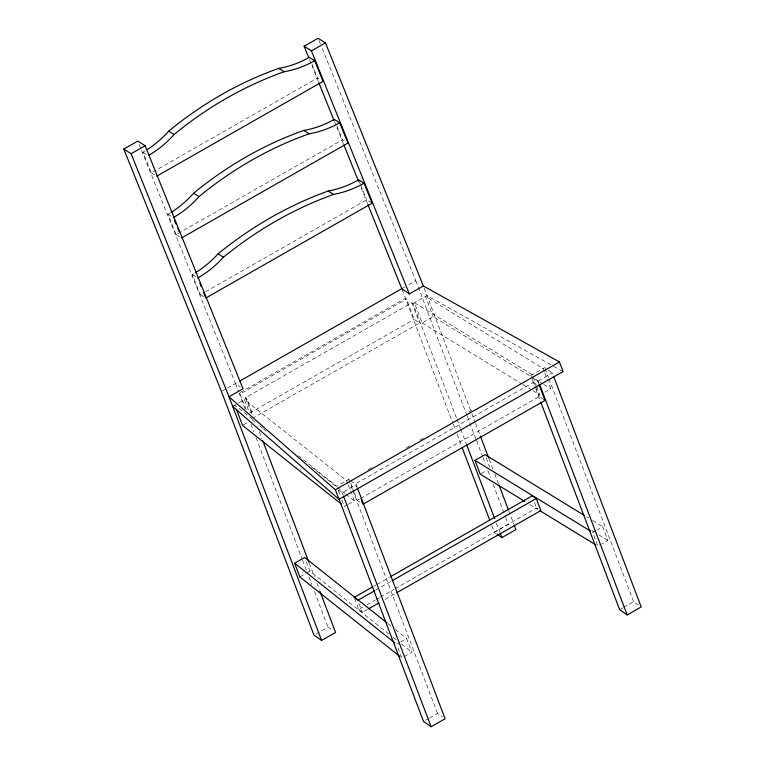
<?xml version="1.0" encoding="UTF-8"?>
<svg xmlns="http://www.w3.org/2000/svg" width="765" height="765" viewBox="0 0 765 765"><rect width="100%" height="100%" fill="white"/><g stroke="black" fill="none" stroke-linecap="round" stroke-linejoin="round"><path stroke-width="0.57" stroke-dasharray="3.83 2.87" d="M145.302 150.782A92.527 79.646 -58.3 0 1 142.95 152.168L151.288 172.852L317.609 78.011L320.325 79.684M170.299 212.842A92.527 79.646 -58.3 0 1 167.946 214.229L176.151 234.587L342.481 139.746L346.096 141.984M193.861 273.755A95.329 82.056 -58.3 0 1 192.292 274.673L200.363 294.707L204.494 292.354M205.527 291.761L366.693 199.866L372.125 203.213M222.443 390.925L226.45 388.649M227.444 388.075L238.546 381.745M401.778 288.673L404.781 286.961M408.778 284.676L415.787 280.688L321.702 47.105M240.134 392.531L405.421 298.274L406.54 299.058L414.228 319.292L419.564 323.002L253.244 417.853M245.03 408.72L239.101 393.114L240.22 393.899L406.54 299.058M251.618 413.588L245.555 397.618L411.876 302.777L413.004 303.552L456.609 418.35M232.665 406.387L237.743 403.49M238.709 402.945L246.674 398.393L253.024 415.118M413.004 303.552L427.004 295.567L552.703 365.756M249.973 412.947L414.228 319.292M243.5 424.824L247.353 422.624M532.297 374.716L414.458 302.72L422.146 322.954L433.229 316.634L530.556 376.323M349.605 480.124L348.639 479.445L336.667 486.263L303.045 459.469M530.719 375.615L544.728 367.63L547.568 369.61M368.233 469.5L372.373 467.147M406.511 447.678L410.652 445.316M419.956 440.009L424.097 437.647M468.582 412.278L472.722 409.916M539.143 383.122L537.317 380.215L355.237 484.044L356.452 487.238M338.417 490.069L342.204 492.708L356.213 484.723L357.054 486.951M538.292 380.894L552.301 372.909L553.143 375.137M347.329 504.795L344.355 506.497L341.926 500.109M348.324 504.231L354.281 500.836L351.852 494.448M544.91 392.139L550.829 388.763L548.4 382.376M354.463 492.899L357.293 500.348L359.359 499.172M360.401 498.579L539.373 396.528L545.005 400.449M299.861 576.963L305.904 573.52M306.908 572.947L309.93 571.226L389.433 634.424M481.204 473.564L487.238 470.121M373.827 586.191L375.892 585.015M376.935 584.422L389.337 577.346M375.472 590.245L391.03 581.371M354.597 598.488L358.756 609.437L362.887 607.075M367.028 604.713L375.299 599.999M376.332 599.406L379.43 597.637M380.463 597.054L393.908 589.385M394.941 588.792L536.619 508.017L539.994 510.083M316.002 634.003L328.003 627.157L332.737 630.456M491.79 525.631L494.333 532.316L508.333 524.331L510.226 525.651M358.756 609.437L362.409 612.344L367.592 609.38M385.235 599.33L395.601 593.41M396.595 644.254L399.617 642.533M400.621 641.959L406.664 638.517L411.886 652.268L401.826 658.005L396.997 645.306M595.706 530.719L592.684 532.44L597.914 546.191L600.936 544.47M596.71 530.145L602.753 526.702L607.974 540.453L601.94 543.896M425.531 720.334L428.534 718.622M429.538 718.048L437.542 713.487L442.275 716.786M619.621 609.657L622.624 607.946M623.628 607.372L633.63 601.673L640.257 606.291M553.736 366.33L563.088 371.551M422.146 322.954L521.701 383.772M522.715 384.393L531.857 389.978M532.87 390.599L539.985 394.95L536.743 386.43M534.611 378.809L542.72 383.791M543.733 384.413L550.829 388.763M586.516 516.758L588.543 518.001M592.607 520.487L602.753 526.702M591.737 530.518L593.774 531.761M598.842 534.869L607.974 540.453M529.925 504.575L538.044 509.547M142.95 152.168L148.381 155.515M151.288 172.852L155.811 175.644M167.946 214.229L172.479 217.021M176.151 234.587L179.775 236.825M192.292 274.673L195.917 276.901M200.363 294.707L205.795 298.054M548.515 370.27L552.301 372.909M494.333 532.316L496.227 533.635M139.144 144.403L235.448 383.514L240.181 386.813M245.555 397.618L246.674 398.393M350.542 480.774L356.213 484.723M357.293 500.348L360.105 502.318M252.182 419.87L254.965 422.079M259.603 425.761L262.395 427.97M263.323 428.706L267.033 431.651M311.584 466.975L336.638 486.856M337.566 487.592L344.996 493.482M345.923 494.219L354.281 500.836M387.951 623.647L390.762 625.875M395.438 629.595L406.664 638.517M393.181 637.398L396.92 640.372M401.596 644.092L411.886 652.268M252.593 419.277L234.845 405.144L235.658 407.267M298.369 455.749L302.108 458.723M319.024 40.468L321.252 45.996M311.91 63.858L317.609 78.011M336.868 125.814L342.481 139.746M359.043 180.884L360.315 184.049M360.745 185.101L366.693 199.866M309.481 59.517L318.842 82.763M334.448 121.511L343.37 143.657M361.204 187.932L367.439 203.433M545.149 368.74L548.534 377.661M548.954 378.771L633.63 601.673M544.355 371.723L543.14 368.529L425.541 296.399L433.229 316.634M544.766 372.784L547.998 381.305M537.317 380.215L538.531 383.408M533.109 376.849L536.341 385.359M531.694 376.294L535.328 385.876M535.739 386.947L539.373 396.528M532.411 380.071L535.376 387.874M535.796 388.993L540.453 401.252M534.534 502.538L536.619 508.017M424.164 288.099L471.46 412.593M471.881 413.702L475.266 422.624M475.696 423.734L479.923 434.883M489.237 459.402L493.052 469.433M494.745 473.889L498.551 483.92M508.715 510.666L513.793 524.035M486.244 457.814L489.858 467.339M415.787 280.688L466.918 415.299M467.339 416.418L476.213 439.779M476.643 440.889L482.552 456.466M482.983 457.575L485.517 464.25M488.051 470.924L490.585 477.609M493.119 484.283L505.378 516.547M505.799 517.656L508.333 524.331M457.03 419.459L460.415 428.381M460.836 429.49L466.344 443.977M496.399 523.107L499.784 532.029M411.876 302.777L419.564 323.002M402.18 289.734L452.842 423.102M453.263 424.212L455.376 429.787M457.078 434.243L461.305 445.383M350.819 483.317L354.061 491.838M348.639 479.445L352.445 489.476M352.866 490.585L437.542 713.487M347.807 483.805L346.593 480.611L244.494 399.636L249.352 412.421M348.209 484.867L351.441 493.387M342.204 492.708L343.055 494.936M338.293 490.518L340.31 495.844M359.081 603.585L362.409 612.344M259.373 431.833L261.917 438.517M309.328 563.336L314.415 576.714M316.949 583.399L319.493 590.092M306.306 561.701L309.93 571.226M240.22 393.899L246.282 409.868M235.448 383.514L238.69 392.053M250.949 424.326L253.913 432.12M256.036 437.695L302.175 559.177M302.605 560.286L306.411 570.317M308.955 577.011L311.919 584.804M314.453 591.498L328.003 627.157"/><path stroke-width="1.15" d="M321.568 640.429L313.994 635.141L221.448 391.498L123.796 149.06L137.805 141.076L145.13 145.733L243.021 388.792L229.022 396.777L321.568 640.429L335.577 632.435L319.913 591.202M308.591 57.308L304.126 46.235L318.135 38.25L325.46 42.907L423.361 285.967L559.444 361.95L563.088 371.551L338.991 499.344L232.665 406.387M123.796 149.06L131.121 153.717L145.13 145.733M304.126 46.235L311.451 50.892L325.46 42.907M156.72 176.199L323.04 81.358L314.711 60.674L309.28 57.327A97.002 83.5 -58.3 0 1 278.728 68.381A354.329 304.996 -58.3 0 0 168.644 131.159A92.527 79.646 -58.3 0 1 147.626 149.318M181.582 237.944L347.912 143.103L339.708 122.735L334.276 119.388A97.002 83.5 -58.3 0 1 303.734 130.442A354.329 304.996 -58.3 0 0 193.641 193.22A92.527 79.646 -58.3 0 1 171.083 212.364M239.579 381.152L401.778 288.673L409.351 293.951L423.361 285.967M131.121 153.717L229.022 396.777L335.338 489.734L559.444 361.95M362.916 504.278L545.005 400.449L538.933 384.479M399.952 656.523L299.861 576.963L294.64 563.212L304.7 557.465L387.014 622.901M524.847 501.467L480.2 474.137L474.969 460.377L485.029 454.639L584.489 515.524M372.794 586.784L354.176 597.398L357.838 600.305L374.439 590.838M390.37 576.762L532.048 495.978L536.265 498.56L540.836 510.599L396.643 592.818M392.072 580.788L536.265 498.56M368.634 608.787L379.01 602.877M497.173 534.295L501.907 537.594L515.906 529.61L514.214 525.153M338.866 498.57L423.533 721.472L431.106 726.75L445.115 718.765L357.475 488.06M540.874 402.361L619.621 609.657L627.195 614.936L641.204 606.951L553.573 376.256M474.969 460.377L590.656 531.197M540.071 510.791L595.887 544.948M278.728 68.381L284.169 71.728A97.002 83.5 -58.3 0 0 314.711 60.674M303.734 130.442L309.165 133.798A97.002 83.5 -58.3 0 0 339.708 122.735M203.672 292.785L205.795 298.054L372.125 203.213L364.054 183.179L358.622 179.832A99.947 86.034 -58.3 0 1 328.137 191.049A365.603 314.702 -58.3 0 0 218.054 253.817A95.329 82.056 -58.3 0 1 195.419 272.809M328.137 191.049L333.569 194.396A99.947 86.034 -58.3 0 0 364.054 183.179M168.644 131.159L174.076 134.506A354.329 304.996 -58.3 0 1 284.169 71.728M193.641 193.22L199.072 196.567A354.329 304.996 -58.3 0 1 309.165 133.798M218.054 253.817L223.485 257.174A365.603 314.702 -58.3 0 1 333.569 194.396M294.64 563.212L394.73 642.763M341.553 504.259L242.534 425.369L236.462 409.399M311.451 50.892L409.351 293.951M318.842 82.763L333.999 120.401M343.81 144.757L358.527 181.295M367.889 204.542L401.778 288.673M174.678 220.789L175.969 224.011M177.7 228.295L178.991 231.508M199.847 283.289L201.128 286.454M539.564 384.24L627.195 614.936M480.353 435.993L488.816 458.283M498.981 485.029L508.295 509.547M466.765 445.096L494.706 518.651M500.214 533.138L501.907 537.594M462.156 447.621L489.677 520.057M361.3 500.014L362.514 503.207M343.475 496.055L431.106 726.75M335.338 489.734L338.991 499.344M262.758 440.745L308.907 562.227M199.072 196.567A92.527 79.646 -58.3 0 1 173.378 217.576M174.076 134.506A92.527 79.646 -58.3 0 1 149.175 155.066M223.485 257.174A95.329 82.056 -58.3 0 1 197.724 278.02"/></g></svg>
